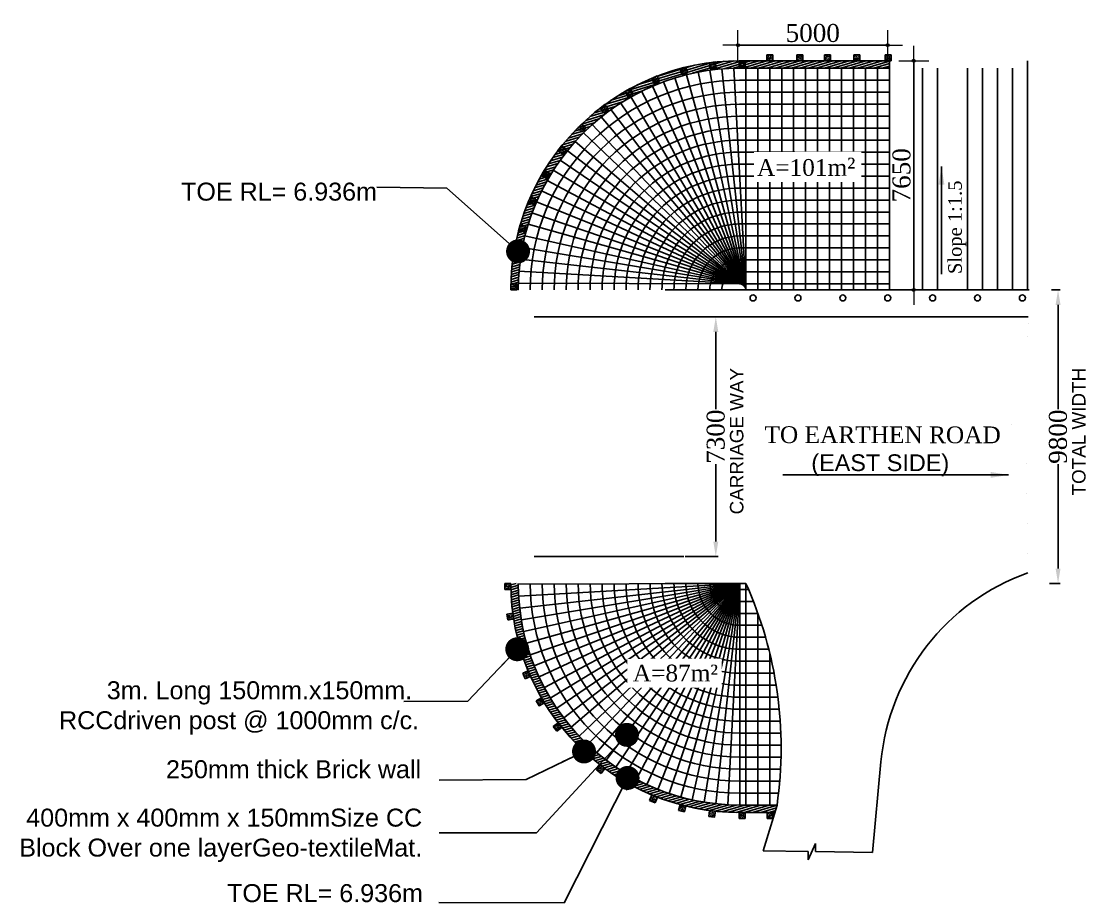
# Model space of a CAD drawing. Header units: millimetres. Extents: x -116975602006 to 5543032, y -156721783972 to 203313.
# Drawn here: x -330311 to -294752, y -69631 to -40209 of the extents above; entities that cross this region are included whole.
import ezdxf

# ---------------------------------------------------------------- set-up
doc = ezdxf.new("R2010")
doc.units = ezdxf.units.MM
doc.header["$LTSCALE"] = 250
doc.set_wipeout_variables(frame=1)
doc.header["$PDMODE"] = 3
doc.header["$PDSIZE"] = -50
for name, color, linetype in [('Abutment W Line', 11, 'Continuous'), ('Dimision', 4, 'Continuous'), ('draw1', 1, 'Continuous'), ('Text', 7, 'Continuous')]:
    doc.layers.add(name, color=color, linetype=linetype)
for name, color, linetype, lineweight in [('Dimension', 3, 'Continuous', 9), ('Dimention', 7, 'Continuous', 25), ('RL', 7, 'Continuous', 18)]:
    doc.layers.add(name, color=color, linetype=linetype, lineweight=lineweight)
doc.styles.add('CH_TEXT', font='arial.ttf')
doc.styles.add('ROMANS', font='arial.ttf', dxfattribs={"height": 200})
doc.styles.get("Standard").update_dxf_attribs({"font": 'times.ttf'})
doc.dimstyles.new('Dimension-1', dxfattribs={"dimtxt": 350, "dimasz": 2, "dimexe": 2, "dimexo": 0.63, "dimgap": 100, "dimtad": 1, "dimdec": 0, "dimzin": 9, "dimdsep": 46, "dimtxsty": 'Standard', "dimblk": 'Dimension-1', "dimcen": 2.5, "dimse1": 1, "dimse2": 1, "dimclrd": 7, "dimclre": 256, "dimclrt": 7, "dimadec": 0, "dimazin": 1, "dimtfac": 1, "dimtdec": 0, "dimtmove": 0, "dimatfit": 3, "dimldrblk": 'Dimension-1', "dimfxl": 0.5, "dimlwd": -1, "dimarcsym": 0})
doc.dimstyles.new('ISO-25', dxfattribs={"dimtxt": 75, "dimasz": 35, "dimexe": 75, "dimexo": 45.625, "dimgap": 20, "dimtad": 1, "dimtoh": 1, "dimdec": 0, "dimtxsty": 'Standard', "dimblk": 'DOT', "dimcen": 300, "dimclrd": 256, "dimclre": 256, "dimclrt": 256, "dimadec": 0, "dimazin": 0, "dimtfac": 1, "dimtdec": 0, "dimtix": 1, "dimtmove": 0, "dimatfit": 3, "dimldrblk": 'DOT', "dimfxl": 1, "dimlwd": -1, "dimarcsym": 0})
doc.dimstyles.get("Standard").update_dxf_attribs({"dimtxt": 500, "dimasz": 700, "dimexe": 80, "dimexo": 70, "dimgap": 30, "dimtad": 1, "dimdec": 0, "dimlfac": -1, "dimzin": 0, "dimdsep": 46, "dimtxsty": 'Standard', "dimcen": 400, "dimadec": 0, "dimazin": 0, "dimtfac": 1, "dimtdec": 0, "dimtix": 1, "dimtofl": 0, "dimtmove": 0, "dimatfit": 3, "dimfxl": 1, "dimtolj": 1, "dimtzin": 0, "dimarcsym": 0})

# ---------------------------------------------------------------- blocks, each defined once
blk = doc.blocks.new('*D467')
at = {"layer": 'Defpoints', "color": 0, "ltscale": 10, "transparency": 16777216}
for p in [(-307244.8529331507, -50075.27788979307), (-307109.3776018596, -50075.27788979307), (-308174.7479175527, -58075.22213668612)]:
    blk.add_point(p, dxfattribs=at)
at = {"layer": 'Text', "lineweight": -2, "ltscale": 10, "transparency": 16777216}
for p, q in [((-307199.2279331507, -50075.27788979307), (-307034.3776018596, -50075.27788979307)), ((-308129.1229175527, -58075.22213668612), (-307034.3776018596, -58075.22213668612))]:
    blk.add_line(p, q, dxfattribs=at)
at = {"layer": 'Text', "ltscale": 10, "transparency": 16777216}
for p, q in [((-307109.3776018596, -50575.27788979307), (-307109.3776018596, -53156.53696349194)), ((-307109.3776018596, -57575.22213668612), (-307109.3776018596, -54993.96306298725))]:
    blk.add_line(p, q, dxfattribs=at)
for points in [[(-307192.7109351929, -50575.27788979307), (-307026.0442685263, -50575.27788979307), (-307109.3776018596, -50075.27788979307)], [(-307192.7109351929, -57575.22213668612), (-307026.0442685263, -57575.22213668612), (-307109.3776018596, -58075.22213668612)]]:
    blk.add_solid(points, dxfattribs=at)
at = {"layer": 'Text', "ltscale": 10, "transparency": 16777216, "insert": (-307109.3776018595, -54075.25001323949), "char_height": 600, "attachment_point": 5, "rotation": 90}
blk.add_mtext('7300', dxfattribs=at)
blk = doc.blocks.new('_DotSmall')
at = {"color": 0, "linetype": 'ByBlock', "const_width": 0.5}
blk.add_lwpolyline([(-0.0625, 0, 1), (0.0625, 0, 1)], format="xyb", close=True, dxfattribs=at)
blk = doc.blocks.new('_Dot')
at = {"color": 0, "linetype": 'ByBlock', "lineweight": -2}
blk.add_line((-0.5, 0), (-1, 0), dxfattribs=at)
at = {"color": 0, "linetype": 'ByBlock', "const_width": 0.5}
blk.add_lwpolyline([(-0.25, 0, 1), (0.25, 0, 1)], format="xyb", close=True, dxfattribs=at)
blk = doc.blocks.new('gggjh')
at = {"layer": 'draw1'}
h = blk.add_hatch(dxfattribs=at)
h.set_pattern_fill('AR-CONC', color=256, scale=0.25)
h.set_pattern_definition([(49.99999999999999, (0, 0), (45.546167249001, -3.984771384725772), [4.7625, -52.3875]), (355, (0, 0), (-8.810855356242335, 47.76421130975879), [3.81, -41.9101460425]), (100.4514447, (3.79550175, -0.332063375), (36.73531177258832, 43.77943797804878), [4.047502199999999, -44.52256114999999]), (46.18420000000001, (0, 12.7), (67.76976022303248, -10.51058198318179), [7.14375, -78.58125]), (96.63555760999996, (5.647475, 11.824125), (59.35103351287575, 61.85653114943038), [6.071255785, -66.78390204]), (351.1841511700001, (0, 12.7), (59.35103351624426, 61.85653114638316), [5.7149917675, -62.86493298]), (21, (6.35, 9.525), (37.90359781728312, -25.5662995467719), [4.7625, -52.3875]), (326.0000000000001, (6.35, 9.525), (15.45050708691177, 46.04699153057982), [3.81, -41.91]), (71.45144499999999, (9.50863315, 7.394475024999999), (53.35410481967904, 20.48069222147631), [4.0475022, -44.5224844]), (37.50000000000001, (0, 0), (0.7721508126479542, 21.13875971828828), [0, -41.402, 0, -42.545, 0, -42.06875]), (7.499999999999999, (0, 0), (16.70491562757644, 25.04514370452988), [0, -24.257, 0, -40.4495, 0, -16.03375]), (327.5, (-14.1605, 0), (33.89764879171785, -1.432185998168361), [0, -15.875, 0, -49.53, 0, -65.7225]), (317.5, (-20.5105, 0), (37.03229534650451, 6.356622758333257), [0, -20.6375, 0, -32.893, 0, -46.6725])])
h.paths.add_polyline_path([(142413.1072026428, 210512.8245718635), (142213.1072026428, 210512.8245718635), (142213.1072026428, 210312.8245718635), (142413.1072026428, 210312.8245718635)])
for p, q in [((142413.1072026428, 210512.8245718635), (142213.1072026428, 210512.8245718635)), ((142213.1072026428, 210512.8245718635), (142213.1072026428, 210312.8245718635)), ((142413.1072026428, 210312.8245718635), (142413.1072026428, 210512.8245718635)), ((142213.1072026428, 210312.8245718635), (142413.1072026428, 210312.8245718635))]:
    blk.add_line(p, q, dxfattribs=at)
blk = doc.blocks.new('*U463')
at = {"xscale": -1, "rotation": 359.5036942329832}
blk.add_blockref('gggjh', (140584.8574750552, -211538.5153947293), dxfattribs=at)
blk = doc.blocks.new('*U464')
at = {"color": 0, "linetype": 'ByBlock', "lineweight": -2, "transparency": 16777216}
for p, rotation in [((-957311.3018761467, 95019.09647781028, 81.44178882754443), 179.8757325695414), ((-956314.2912515192, 94951.66746743556, 81.44178882754443), 172.3860881887446), ((-955334.5758553994, 94754.85639135986, 81.44178882754443), 164.8964438079497), ((-954388.8726961357, 94432.0214619935, 81.44178882754443), 157.4067994271547), ((-953493.3184269554, 93988.67125277604, 81.44178882754443), 149.9171550463598), ((-952663.194004199, 93432.37070468739, 81.44178882754443), 142.4275106655649), ((-951912.6639464201, 92772.61204469822, 81.44178882754443), 134.9378662847699), ((-951254.5346434042, 92020.65281869449, 81.44178882754443), 127.4482219039748), ((-950700.0358391121, 91189.32380254086, 81.44178882754443), 119.9585775231799), ((-950258.629017131, 90292.81006892107, 81.44178882754443), 112.468933142385), ((-949937.8459581776, 89346.40894563946, 81.44178882754443), 104.9792887615899), ((-949743.1602243653, 88366.268995372, 81.44178882754443), 97.48964438079501), ((-949677.8937631196, 87369.11447068851, 81.44178882754443), 90)]:
    blk.add_blockref('*U463', p, dxfattribs=dict(at, rotation=rotation))
blk = doc.blocks.new('*U465')
at = {"ltscale": 10}
blk.add_line((-199.9999999999776, 7399.999904493829), (-199.9964662361662, -9.550532612553923e-05), dxfattribs=at)
blk = doc.blocks.new('*U466')
at = {"color": 0, "linetype": 'ByBlock', "lineweight": -2, "transparency": 16777216}
for p, rotation in [((-307895.7601358214, -41947.57728789095, -1.499730401919758e-06), 192.3882492906993), ((-307502.9451101406, -41872.36158795604, -1.499730401919758e-06), 189.29118012783), ((-307106.6400823153, -41818.4786515326, -1.499730401919758e-06), 186.1941109649609), ((-306708.0027106132, -41786.08587765034, -1.499730401919758e-06), 183.0970418020917), ((-306308.1974663807, -41775.2778897934, -1.499730401919758e-06), 179.9999726525759), ((-309041.8616102997, -42298.71627307696, -1.499730401919758e-06), 201.679456779307), ((-308666.3438733061, -42161.06644517833, -1.499730401919758e-06), 198.5823876164378), ((-308283.9376958375, -42043.90603654495, -1.499730401919758e-06), 195.4853184535685), ((-309767.8673455731, -42633.81713715414, -1.499730401919758e-06), 207.8735951050451), ((-309409.3939709166, -42456.45342728175, -1.499730401919758e-06), 204.7765259421762), ((-310453.4780698724, -43045.29599624769, -1.499730401919758e-06), 214.0677334307838), ((-310116.2345871555, -42830.28930034681, -1.499730401919758e-06), 210.9706642679143), ((-310778.6126618719, -43278.20916247628, -1.499730401919758e-06), 217.1648025936531), ((-311388.7942788656, -43794.98310825739, -1.499730401919758e-06), 223.3589409193916), ((-311090.6886029384, -43528.34842953517, -1.499730401919758e-06), 220.2618717565224), ((-311672.0588843993, -44077.33432424401, -1.499730401919758e-06), 226.4560100822608), ((-311939.6549669725, -44374.57729305699, -1.499730401919758e-06), 229.55307924513), ((-312190.8008438012, -44685.84372952137, -1.499730401919758e-06), 232.6501484079989), ((-312424.7628852811, -45010.22438409848, -1.499730401919758e-06), 235.7472175708681), ((-312640.8576580143, -45346.77169892162, -1.499730401919758e-06), 238.8442867337375), ((-313016.9744706062, -46052.40124765163, -1.499730401919758e-06), 245.0384250594758), ((-312838.4539212073, -45694.50257573512, -1.499730401919758e-06), 241.9413558966067), ((-313175.897824586, -46419.42224633853, -1.499730401919758e-06), 248.1354942223449), ((-313314.7597474649, -46794.49345596635, -1.499730401919758e-06), 251.2325633852143), ((-313433.1546055975, -47176.5192449977, -1.499730401919758e-06), 254.3296325480837), ((-313530.7365522832, -47564.38366666891, -1.499730401919758e-06), 257.4267017109529), ((-313607.2205380285, -47956.95371881478, -1.499730401919758e-06), 260.5237708738221), ((-313662.383143214, -48353.08265351463, -1.499730401919758e-06), 263.6208400366914), ((-313696.063230732, -48751.61332689132, -1.499730401919758e-06), 266.7179091995608), ((-313708.1624166888, -49151.38157927823, -1.499730401919758e-06), 269.8149783624301)]:
    blk.add_blockref('*U465', p, dxfattribs=dict(at, rotation=rotation))
blk = doc.blocks.new('Dimension-1')
at = {"layer": 'Dimension', "linetype": 'Continuous', "ltscale": 0.1}
for p, q in [((0, 250), (0, -250)), ((-250, 0), (250, 0))]:
    blk.add_line(p, q, dxfattribs=at)
blk.add_circle((0, 0), 25, dxfattribs=at)
blk = doc.blocks.new('*D482')
at = {"color": 7, "ltscale": 10, "transparency": 16777216}
blk.add_line((-300497.8398505933, -41527.27788979538), (-300497.8398505933, -49173.27788979353), dxfattribs=at)
at = {"layer": 'Defpoints', "color": 0, "ltscale": 10, "transparency": 16777216}
for p in [(-301308.2010001446, -41525.27788979538, -1.499730401919758e-06), (-301308.2010001446, -49175.27788979353, -1.499730401919758e-06), (-300497.8398505933, -49175.27788979353)]:
    blk.add_point(p, dxfattribs=at)
at = {"color": 7, "ltscale": 10, "transparency": 16777216, "xscale": 2, "yscale": 2, "zscale": 2}
for p, rotation in [((-300497.8398505933, -41525.27788979538), 90), ((-300497.8398505933, -49175.27788979353), 270)]:
    blk.add_blockref('Dimension-1', p, dxfattribs=dict(at, rotation=rotation))
at = {"color": 7, "ltscale": 10, "transparency": 16777216, "insert": (-300903.8960870749, -45350.27788979436), "char_height": 600, "attachment_point": 5, "rotation": 90}
blk.add_mtext('7650', dxfattribs=at)
blk = doc.blocks.new('*D474')
at = {"color": 7, "ltscale": 10, "transparency": 16777216}
blk.add_line((-301372.0394388082, -41007.92700593593), (-306368.0394388082, -41007.92700593593), dxfattribs=at)
at = {"layer": 'Defpoints', "color": 0, "ltscale": 10, "transparency": 16777216}
for p in [(-306370.0394388082, -41007.92700593593), (-306370.0394388082, -41525.27815040317, -1.499470840826689e-06), (-301370.0394388082, -41525.27815040597, -1.499470840826689e-06)]:
    blk.add_point(p, dxfattribs=at)
at = {"color": 7, "ltscale": 10, "transparency": 16777216, "xscale": 2, "yscale": 2, "zscale": 2, "rotation": 180}
blk.add_blockref('Dimension-1', (-306370.0394388082, -41007.92700593593), dxfattribs=at)
at = {"color": 7, "ltscale": 10, "transparency": 16777216, "xscale": 2, "yscale": 2, "zscale": 2}
blk.add_blockref('Dimension-1', (-301370.0394388082, -41007.92700593593), dxfattribs=at)
at = {"color": 7, "ltscale": 10, "transparency": 16777216, "insert": (-303870.0394388082, -40602.73594609454), "char_height": 600, "attachment_point": 5}
blk.add_mtext('5000', dxfattribs=at)
blk = doc.blocks.new('*U452')
at = {"xscale": -1, "rotation": 359.5036942329832}
blk.add_blockref('gggjh', (140584.8574750552, -211538.5153947293), dxfattribs=at)
blk = doc.blocks.new('*U453')
at = {"color": 0, "linetype": 'ByBlock', "lineweight": -2, "transparency": 16777216}
for p, rotation in [((-875581.2116708364, 94754.85639135973, 81.44178882754443), 15.10355619205014), ((-874601.4962747166, 94951.66746743544, 81.44178882754443), 7.613911811255158), ((-873604.4856500891, 95019.09647781016, 81.44178882754443), 0.124267430455621), ((-876526.9148301001, 94432.02146199338, 81.44178882754443), 22.59320057284506), ((-877422.4690992804, 93988.67125277592, 81.44178882754443), 30.08284495364006), ((-878252.5935220368, 93432.37070468727, 81.44178882754443), 37.57248933443501), ((-879003.1235798157, 92772.61204469811, 81.44178882754443), 45.06213371522999), ((-879661.2528828316, 92020.65281869438, 81.44178882754443), 52.55177809602503), ((-880215.7516871237, 91189.32380254075, 81.44178882754443), 60.04142247682006), ((-880657.1585091047, 90292.81006892095, 81.44178882754443), 67.53106685761502), ((-880977.9415680582, 89346.40894563934, 81.44178882754443), 75.02071123841), ((-881172.6273018705, 88366.26899537188, 81.44178882754443), 82.51035561920497), ((-881237.8937631162, 87369.1144706884, 81.44178882754443), 90.00000000000001)]:
    blk.add_blockref('*U452', p, dxfattribs=dict(at, rotation=rotation))
blk = doc.blocks.new('*U454')
at = {"ltscale": 10}
blk.add_line((0.00353375996928662, 8.434834530822881e-10, -349.0000000000002), (-4.793268152183949e-10, 7399.999999999998), dxfattribs=at)
blk = doc.blocks.new('*U451')
at = {"color": 0, "linetype": 'ByBlock', "lineweight": -2, "transparency": 16777216}
for p, rotation in [((-875175.452898793, 94596.81507259002, 81.44178882754443), 192.3882492906989), ((-874782.6378731123, 94672.03077252493, 81.44178882754443), 189.2911801278298), ((-874386.3328452869, 94725.91370894837, 81.44178882754443), 186.1941109649607), ((-873987.6954735848, 94758.30648283062, 81.44178882754443), 183.0970418020917), ((-873587.8902293524, 94769.11447068756, 81.44178882754443), 179.9999726525759), ((-876321.5543732714, 94245.676087404, 81.44178882754443), 201.6794567793065), ((-875946.0366362778, 94383.32591530264, 81.44178882754443), 198.5823876164374), ((-875563.6304588092, 94500.48632393601, 81.44178882754443), 195.4853184535681), ((-877047.5601085448, 93910.57522332683, 81.44178882754443), 207.8735951050449), ((-876689.0867338884, 94087.93893319921, 81.44178882754443), 204.7765259421756), ((-877395.9273501271, 93714.10306013416, 81.44178882754443), 210.9706642679141), ((-878058.3054248436, 93266.1831980047, 81.44178882754443), 217.1648025936523), ((-877733.1708328441, 93499.09636423328, 81.44178882754443), 214.0677334307831), ((-878370.38136591, 93016.0439309458, 81.44178882754443), 220.2618717565215), ((-878951.751647371, 92467.05803623697, 81.44178882754443), 226.45601008226), ((-878668.4870418373, 92749.40925222357, 81.44178882754443), 223.3589409193907), ((-879219.3477299443, 92169.81506742397, 81.44178882754443), 229.5530792451293), ((-879470.493606773, 91858.5486309596, 81.44178882754443), 232.6501484079985), ((-879704.4556482527, 91534.16797638248, 81.44178882754443), 235.7472175708676), ((-879920.550420986, 91197.62066155935, 81.44178882754443), 238.8442867337368), ((-880118.146684179, 90849.88978474584, 81.44178882754443), 241.9413558966061), ((-880296.6672335779, 90491.99111282935, 81.44178882754443), 245.0384250594756), ((-880455.5905875576, 90124.97011414243, 81.44178882754443), 248.135494222345), ((-880594.4525104365, 89749.89890451463, 81.44178882754443), 251.2325633852143), ((-880712.8473685692, 89367.87311548326, 81.44178882754443), 254.3296325480837), ((-880810.4293152549, 88980.00869381205, 81.44178882754443), 257.4267017109529), ((-880886.9133010001, 88587.43864166619, 81.44178882754443), 260.5237708738221), ((-880942.0759061857, 88191.30970696633, 81.44178882754443), 263.6208400366914), ((-880975.7559937037, 87792.77903358964, 81.44178882754443), 266.7179091995608), ((-880987.8551796605, 87393.01078120274, 81.44178882754443), 269.8149783624301)]:
    blk.add_blockref('*U454', p, dxfattribs=dict(at, rotation=rotation))
blk = doc.blocks.new('*D479')
at = {"layer": 'Defpoints', "color": 0, "ltscale": 10, "transparency": 16777216}
for p in [(-295945.2398924881, -49175.27815040413), (-295675.5429421805, -49175.27815040413), (-296009.6620313678, -58975.27818220647)]:
    blk.add_point(p, dxfattribs=at)
at = {"layer": 'Text', "lineweight": -2, "ltscale": 10, "transparency": 16777216}
for p, q in [((-295899.6148924881, -49175.27815040413), (-295600.5429421805, -49175.27815040413)), ((-295964.0370313678, -58975.27818220647), (-295600.5429421805, -58975.27818220647))]:
    blk.add_line(p, q, dxfattribs=at)
at = {"layer": 'Text', "ltscale": 10, "transparency": 16777216}
for p, q in [((-295675.5429421805, -49675.27815040413), (-295675.5429421805, -53157.64658735794)), ((-295675.5429421805, -58475.27818220647), (-295675.5429421805, -54992.90974525267))]:
    blk.add_line(p, q, dxfattribs=at)
for points in [[(-295758.8762755138, -49675.27815040413), (-295592.2096088472, -49675.27815040413), (-295675.5429421805, -49175.27815040413)], [(-295758.8762755138, -58475.27818220647), (-295592.2096088472, -58475.27818220647), (-295675.5429421805, -58975.27818220647)]]:
    blk.add_solid(points, dxfattribs=at)
at = {"layer": 'Text', "ltscale": 10, "transparency": 16777216, "insert": (-295675.5429421804, -54075.27816630521), "char_height": 600, "attachment_point": 5, "rotation": 90}
blk.add_mtext('9800', dxfattribs=at)

msp = doc.modelspace()

# ---------------------------------------------------------------- hatches: boundary and pattern name
at = {"layer": 'Abutment W Line', "ltscale": 10}
h = msp.add_hatch(dxfattribs=at)
h.set_pattern_fill('ANSI31', color=3, scale=25, angle=151.7745461933464)
h.set_pattern_definition([(196.7745461933464, (-538552.3387865478, -256221.7210046463), (22.90813908277137, -75.99741961911867), [])])
edge = h.paths.add_edge_path()
edge.add_line((-306308.2010001427, -41525.27788979374), (-301308.2010001427, -41525.27788979374))
edge.add_line((-301308.2010001427, -41525.27788979374), (-301308.2010001427, -41775.27788979374))
edge.add_line((-301308.2010001427, -41775.27788979374), (-306308.2010001429, -41775.27788979304))
edge.add_arc((-306315.7176398414, -49155.92734841863), 7380.653286192433, 449.9416485521546, 535.098311091932)
edge.add_line((-313669.3782378918, -48525.27788979281), (-313930.4684722392, -48524.47946950537))
edge.add_arc((-306308.1997452621, -49175.27925638505), 7650.001366591609, 450.00000939860666, 535.119843327042, ccw=False)
edge = h.paths.add_edge_path()
edge.add_line((-313930.4684722394, -48524.47946950467), (-313669.3782378928, -48525.27788979327))
edge.add_arc((-308338.6549457876, -49169.8261133316), 5369.548698862979, 533.1057222046503, 537.4273556640308)
edge.add_arc((-313971.2207026878, -49225.06086228858), 399.7744643839259, 407.820850140491, 446.9882036221075)
edge.add_arc((-306308.2009993266, -49175.27788983565), 7650.000000818941, 535.1198527258654, 537.3819129363142, ccw=False)
edge = h.paths.add_edge_path()
edge.add_arc((-313971.2207026873, -49225.06086228904), 399.7744643850837, 407.8208501404593, 446.98820362221664, ccw=False)
edge.add_arc((-308338.6549457592, -49169.82611335954), 5369.548698891223, 537.4273556637437, 540.0581732007012)
edge.add_line((-313708.2008770181, -49175.27788979281), (-313958.2010001441, -49175.27788979281))
edge.add_arc((-303387.5372906051, -49242.01825611503), 10570.87439792288, 537.743658481487, 539.6382544551466, ccw=False)
h = msp.add_hatch(dxfattribs=at)
h.set_pattern_fill('ANSI31', color=3, scale=25, angle=151.7745461933464)
h.set_pattern_definition([(196.7745461933464, (-538550.690997402, -256218.2997666609), (22.90813908277137, -75.99741961911867), [])])
edge = h.paths.add_edge_path()
edge.add_line((-306306.5532109967, -66621.85668360954), (-305122.2927593495, -66621.85668360977))
edge.add_line((-305122.2927593495, -66621.85668360977), (-305062.9548656127, -66371.8566836107))
edge.add_line((-305062.9548656127, -66371.8566836107), (-306306.5532109967, -66371.85668361024))
edge.add_arc((-306314.0698506955, -58991.20722498465), 7380.65328619239, 184.9016889080679, 270.05835144784544, ccw=False)
edge.add_line((-313667.7304487458, -59621.85668361047), (-313928.8206830932, -59622.65510389814))
edge.add_arc((-306306.5519561164, -58971.85531701823), 7650.00136659144, 184.8801566729588, 269.9999906013947)
edge = h.paths.add_edge_path()
edge.add_line((-313928.8206830935, -59622.65510389861), (-313667.7304487468, -59621.85668361001))
edge.add_arc((-308337.0071566435, -58977.30846007192), 5369.548698860983, 182.572644335969, 186.8942777953494, ccw=False)
edge.add_arc((-313969.5729135416, -58922.0737111147), 399.7744643839663, 273.0117963778754, 312.17914985948124, ccw=False)
edge.add_arc((-306306.5532101846, -58971.8566835674), 7650.000000814941, 182.6180870636891, 184.8801472741379)
edge = h.paths.add_edge_path()
edge.add_arc((-313969.5729135419, -58922.07371111424), 399.7744643853583, 273.0117963778565, 312.1791498596033)
edge.add_arc((-308337.0071566121, -58977.30846004351), 5369.548698892277, 179.9418267993, 182.5726443362574, ccw=False)
edge.add_line((-313706.5530878722, -58971.85668361047), (-313956.5532109981, -58971.85668361047))
edge.add_arc((-303385.8895014503, -58905.11631728848), 10570.87439793167, 180.3617455448514, 182.2563415185109)

# ---------------------------------------------------------------- linework, layer by layer
at = {"ltscale": 10}
for p, q in [((-306308.1973470008, -41525.27788979351, -1.499730401919758e-06), (-301308.2010001443, -41525.27788979351, -1.499730401919758e-06)), ((-306308.1973470008, -41525.27788979351, -1.499730401919758e-06), (-302191.7503034722, -41525.27788979327, -1.499730401919758e-06)), ((-301916.721825505, -41525.27788979351, -1.499730401919758e-06), (-301700.3014146039, -41525.27788979351, -1.499730401919758e-06)), ((-301308.2010001445, -41775.27788979351, -349.0000014997306), (-301308.2010001445, -41525.27788979351, -349.0000014997306)), ((-296700.3014146072, -49175.27788979351, -1.499730401919758e-06), (-296700.3014146034, -41525.27788979444, -1.499730401919758e-06)), ((-306321.4634182258, -41775.27788979257, -1.499730401919758e-06), (-301308.2010001445, -41775.27788979351, -1.499730401919758e-06)), ((-305708.2010001445, -49175.27788979351, -1.499730401919758e-06), (-305708.2010001445, -41775.27788979351, -1.499730401919758e-06)), ((-305308.2010001445, -49175.27788979351, -1.499730401919758e-06), (-305308.2010001445, -41775.27788979351, -1.499730401919758e-06)), ((-304908.2010001445, -49175.27788979351, -1.499730401919758e-06), (-304908.2010001445, -41775.27788979351, -1.499730401919758e-06)), ((-304508.2010001445, -49175.27788979351, -1.499730401919758e-06), (-304508.2010001445, -41775.27788979351, -1.499730401919758e-06)), ((-304108.2010001445, -49175.27788979351, -1.499730401919758e-06), (-304108.2010001445, -41775.27788979351, -1.499730401919758e-06)), ((-303708.2010001445, -49175.27788979351, -1.499730401919758e-06), (-303708.2010001445, -41775.27788979351, -1.499730401919758e-06)), ((-303308.2010001445, -49175.27788979351, -1.499730401919758e-06), (-303308.2010001445, -41775.27788979351, -1.499730401919758e-06)), ((-302908.2010001445, -49175.27788979351, -1.499730401919758e-06), (-302908.2010001445, -41775.27788979351, -1.499730401919758e-06)), ((-302508.2010001445, -49175.27788979351, -1.499730401919758e-06), (-302508.2010001445, -41775.27788979351, -1.499730401919758e-06)), ((-302108.2010001445, -49175.27788979351, -1.499730401919758e-06), (-302108.2010001445, -41775.27788979351, -1.499730401919758e-06)), ((-301708.2010001445, -49175.27788979351, -1.499730401919758e-06), (-301708.2010001445, -41775.27788979351, -1.499730401919758e-06)), ((-301308.2010001445, -49175.27788979351, -1.499730401919758e-06), (-301308.2010001445, -41775.27788979351, -1.499730401919758e-06)), ((-300200.3014146053, -49175.27788979444, -1.499730401919758e-06), (-300200.3014146053, -41775.27788979351, -1.499730401919758e-06)), ((-299700.3014146053, -49175.27788979351, -1.499730401919758e-06), (-299700.3014146053, -41775.27788979444, -1.499730401919758e-06)), ((-298700.3014146053, -49175.27788979257, -1.499730401919758e-06), (-298700.3014146053, -41775.27788979351, -1.499730401919758e-06)), ((-298200.3014146053, -49175.27788979444, -1.499730401919758e-06), (-298200.3014146053, -41775.27788979351, -1.499730401919758e-06)), ((-297700.3014146053, -49175.27788979351, -1.499730401919758e-06), (-297700.3014146053, -41775.27788979351, -1.499730401919758e-06)), ((-297200.3014146053, -49175.27788979351, -1.499730401919758e-06), (-297200.3014146053, -41775.27788979444, -1.499730401919758e-06)), ((-306321.4634182258, -42175.27788979257, -1.499730401919758e-06), (-301308.2010001448, -42175.27788979351, -1.499730401919758e-06)), ((-306321.463418226, -42575.27788979257, -1.499730401919758e-06), (-301308.2010001448, -42575.27788979351, -1.499730401919758e-06)), ((-306321.463418226, -42975.27788979257, -1.499730401919758e-06), (-301308.2010001448, -42975.27788979351, -1.499730401919758e-06)), ((-306321.463418226, -43375.27788979257, -1.499730401919758e-06), (-301308.2010001449, -43375.27788979351, -1.499730401919758e-06)), ((-306321.4634182262, -43775.27788979257, -1.499730401919758e-06), (-301308.201000145, -43775.27788979351, -1.499730401919758e-06)), ((-306321.4634182263, -44175.27788979257, -1.499730401919758e-06), (-301308.201000145, -44175.27788979351, -1.499730401919758e-06)), ((-306321.4634182263, -44575.27788979257, -1.499730401919758e-06), (-301308.2010001451, -44575.27788979351, -1.499730401919758e-06)), ((-306321.4634182263, -44975.27788979257, -1.499730401919758e-06), (-301308.2010001452, -44975.27788979351, -1.499730401919758e-06)), ((-306321.4634182265, -45375.27788979257, -1.499730401919758e-06), (-301308.2010001452, -45375.27788979351, -1.499730401919758e-06)), ((-306321.4634182265, -45775.27788979257, -1.499730401919758e-06), (-301308.2010001453, -45775.27788979351, -1.499730401919758e-06)), ((-306321.4634182265, -46175.27788979257, -1.499730401919758e-06), (-301308.2010001455, -46175.27788979351, -1.499730401919758e-06)), ((-306321.4634182266, -46575.27788979257, -1.499730401919758e-06), (-301308.2010001455, -46575.27788979351, -1.499730401919758e-06)), ((-306321.4634182267, -46975.27788979257, -1.499730401919758e-06), (-301308.2010001456, -46975.27788979351, -1.499730401919758e-06)), ((-306321.4634182267, -47375.27788979257, -1.499730401919758e-06), (-301308.2010001457, -47375.27788979351, -1.499730401919758e-06)), ((-306321.4634182269, -47775.27788979257, -1.499730401919758e-06), (-301308.2010001457, -47775.27788979351, -1.499730401919758e-06)), ((-306321.463418227, -48175.27788979257, -1.499730401919758e-06), (-301308.2010001458, -48175.27788979351, -1.499730401919758e-06)), ((-306321.463418227, -48575.27788979257, -1.499730401919758e-06), (-301308.2010001459, -48575.27788979351, -1.499730401919758e-06)), ((-306321.4634182271, -48975.27788979257, -1.499730401919758e-06), (-301308.2010001459, -48975.27788979351, -1.499730401919758e-06)), ((-308800.3014146053, -49175.27788979304), (-296643.9858464189, -49175.27788979304)), ((-313178.2010001494, -50075.27788979304), (-296668.7584134529, -50075.27788979304)), ((-313176.5532110035, -58071.85668360954, -1.504809046035825e-06), (-308174.7479175525, -58075.22213668609)), ((-308798.6536254594, -58971.85668361001, -1.504794893392935e-06), (-306106.5532109986, -58971.85668360977, -1.504784338330678e-06)), ((-306106.5532109986, -58971.85668361001, -1.504784338330678e-06), (-306106.5532109986, -66371.85668361, -1.504809103848604e-06)), ((-306319.815629081, -59171.85668361094, -1.504785843818383e-06), (-306042.6680178206, -59171.85668361094, -1.504784757190902e-06)), ((-306319.815629081, -59571.85668361094, -1.504787182495028e-06), (-305871.0944123242, -59571.85668361094, -1.504785423169724e-06)), ((-306319.815629081, -59971.85668361094, -1.504788521171672e-06), (-305715.7753552701, -59971.85668361094, -1.504786152878624e-06)), ((-305706.5532109986, -59996.96378068766, -1.504786200746581e-06), (-305706.5532109986, -66371.85668361, -1.504807535547184e-06)), ((-306319.815629081, -60371.85668361094, -1.504789859848317e-06), (-305576.0682093468, -60371.85668361071, -1.504786943797981e-06)), ((-306319.8156290808, -60771.85668361094, -1.504791198524961e-06), (-305451.4235977432, -60771.85668361094, -1.504787793773822e-06)), ((-306319.8156290808, -61171.85668361094, -1.504792537201606e-06), (-305341.3729538666, -61171.85668361071, -1.504788700969014e-06)), ((-305306.5532109986, -61310.52683466533, -1.504789028535615e-06), (-305306.5532109986, -66371.85668361, -1.504805967245764e-06)), ((-306319.8156290806, -61571.85668361094, -1.504793875878251e-06), (-305245.5186148655, -61571.85668361071, -1.504789663824419e-06)), ((-306319.8156290806, -61971.85668361094, -1.504795214554895e-06), (-305163.5259190446, -61971.85668361071, -1.50479068102791e-06)), ((-306319.8156290806, -62371.85668361094, -1.50479655323154e-06), (-305095.1169084829, -62371.85668361094, -1.504791751489684e-06)), ((-306319.8156290806, -62771.85668361094, -1.504797891908185e-06), (-305040.0653405212, -62771.85668361071, -1.504792874322698e-06)), ((-306319.8156290803, -63171.85668361094, -1.504799230584829e-06), (-304998.1927874013, -63171.85668361117, -1.504794048827381e-06)), ((-306319.8156290803, -63571.85668361094, -1.504800569261474e-06), (-304969.3656604604, -63571.85668361071, -1.504795274479965e-06)), ((-306319.8156290801, -63971.85668361094, -1.504801907938119e-06), (-304953.4930395355, -63971.85668361047, -1.504796550923975e-06)), ((-306319.8156290801, -64371.85668361094, -1.504803246614763e-06), (-304923.0141531934, -64371.85668361071, -1.504797770100418e-06)), ((-306319.8156290801, -64771.85668361094, -1.504804585291408e-06), (-304926.2321011612, -64771.85668361094, -1.504799121393844e-06)), ((-301592.8865290736, -64929.40582217579, -4.875786000304093e-09), (-301873.444176415, -67950.54783901875, 1.06169984261203e-06)), ((-306319.8156290801, -65171.85668361094, -1.504805923968053e-06), (-304941.7727507259, -65171.85668361094, -1.504800521001545e-06)), ((-306319.8156290801, -65571.85668361094, -1.504807262644697e-06), (-304969.6804621822, -65571.85668361047, -1.504801969097449e-06)), ((-306319.8156290799, -65971.85668361094, -1.504808601321342e-06), (-305010.0354337706, -65971.8566836107, -1.504803465995991e-06)), ((-306319.8156290796, -66371.85668361094, -1.504809939997986e-06), (-305053.9024443097, -66371.8566836107, -1.504804976664373e-06)), ((-306306.5495578546, -66621.85668361, -1.504810724657893e-06), (-305122.2927593495, -66621.85668360977, -1.504806081478847e-06)), ((-306306.5495578546, -66621.85668361, -1.504810724657893e-06), (-305122.2927593495, -66621.85668361, -1.504806081478847e-06)), ((-305525.6238274773, -67900.23697220208, -1.504804976664373e-06), (-304019.6433661252, -67920.98271574662, -4.465037754428116e-07)), ((-304023.4578703731, -68197.88620945672, -4.465037754428116e-07), (-303773.2964811805, -67655.82447341504)), ((-303773.2964811805, -67655.82447341504), (-303773.2964811805, -67925.84719825722)), ((-304019.6433661252, -67920.98271574662, -4.465037754428116e-07), (-304023.4578703731, -68197.88620945672, -4.465037754428116e-07)), ((-303773.2964811804, -67924.3762852049, -2.733878480155397e-07), (-301873.4441764149, -67950.54783901875, 1.06169984261203e-06))]:
    msp.add_line(p, q, dxfattribs=at)
at = {"ltscale": 10, "elevation": -4.875786000304093e-09}
for points in [[(-296689.1727204762, -58621.28203028417, 0.291480919950764), (-301592.8865290736, -64929.40582217579)], [(-306106.5532109986, -58971.85668360977, -0.142167049188637), (-305062.9548656127, -66371.8566836107)]]:
    msp.add_lwpolyline(points, format="xyb", dxfattribs=at)
at = {"ltscale": 10, "elevation": -1.504804976664373e-06}
msp.add_lwpolyline([(-305053.9024443097, -66371.8566836107), (-305525.6238274774, -67900.23697220208)], dxfattribs=at)
at = {"ltscale": 10}
for centre, radius, start, end in [((-306308.2010001445, -49175.27788979257, -1.499730401919758e-06), 7650.000000000015, 89.99997263922268, 180), ((-306308.2010001445, -49175.27788979257, -1.499730401919758e-06), 7400.000000000015, 89.99997263922268, 180), ((-306308.2010001445, -49175.27788979257, -1.499730401919758e-06), 7000.000000000015, 89.99997263922268, 180), ((-306308.2010001445, -49175.27788979257, -1.499730401919758e-06), 6600.000000000015, 89.99997263922268, 180), ((-306308.2010001445, -49175.27788979257, -1.499730401919758e-06), 6200.000000000015, 89.99997263922268, 180), ((-306308.2010001445, -49175.27788979257, -1.499730401919758e-06), 5800.000000000015, 89.99997263922268, 180), ((-306308.2010001445, -49175.27788979257, -1.499730401919758e-06), 5400.000000000015, 89.99997263922268, 180), ((-306308.2010001445, -49175.27788979257, -1.499730401919758e-06), 5000.000000000015, 89.99997263922268, 180), ((-306308.2010001445, -49175.27788979257, -1.499730401919758e-06), 4600.000000000015, 89.99997263922268, 180), ((-306308.2010001445, -49175.27788979257, -1.499730401919758e-06), 4200.000000000015, 89.99997263922268, 180), ((-306308.2010001445, -49175.27788979257, -1.499730401919758e-06), 3800.000000000015, 89.99997263922268, 180), ((-306308.2010001445, -49175.27788979257, -1.499730401919758e-06), 3400.000000000015, 89.99997263922268, 180), ((-306308.2010001445, -49175.27788979257, -1.499730401919758e-06), 3000.000000000015, 89.99997263922268, 180), ((-306308.2010001445, -49175.27788979257, -1.499730401919758e-06), 2600.000000000015, 89.99997263922268, 180), ((-306308.2010001445, -49175.27788979257, -1.499730401919758e-06), 2200.000000000015, 89.99997263922268, 180), ((-306308.2010001445, -49175.27788979257, -1.499730401919758e-06), 1800.000000000015, 89.99997263922268, 180), ((-306308.2010001445, -49175.27788979257, -1.499730401919758e-06), 1400.000000000015, 89.99997263922268, 180), ((-306308.2010001445, -49175.27788979257, -1.499730401919758e-06), 1000.000000000015, 89.99997263922268, 180), ((-306308.2010001445, -49175.27788979257, -1.499730401919758e-06), 600.0000000000146, 89.99997263922268, 180), ((-306306.5532109986, -58971.85668361094, -1.504785122481388e-06), 7650.000000000015, 180, 270.0000273607773), ((-306306.5532109986, -58971.85668361094, -1.504785122481388e-06), 7400.000000000015, 180, 270.0000273607773), ((-306306.5532109986, -58971.85668361094, -1.504785122481388e-06), 7000.000000000015, 180, 270.0000273607773), ((-306306.5532109986, -58971.85668361094, -1.504785122481388e-06), 6600.000000000015, 180, 270.0000273607773), ((-306306.5532109986, -58971.85668361094, -1.504785122481388e-06), 6200.000000000015, 180, 270.0000273607773), ((-306306.5532109986, -58971.85668361094, -1.504785122481388e-06), 5800.000000000015, 180, 270.0000273607773), ((-306306.5532109986, -58971.85668361094, -1.504785122481388e-06), 5400.000000000015, 180, 270.0000273607773), ((-306306.5532109986, -58971.85668361094, -1.504785122481388e-06), 5000.000000000015, 180, 270.0000273607773), ((-306306.5532109986, -58971.85668361094, -1.504785122481388e-06), 4600.000000000015, 180, 270.0000273607773), ((-306306.5532109986, -58971.85668361094, -1.504785122481388e-06), 4200.000000000015, 180, 270.0000273607773), ((-306306.5532109986, -58971.85668361094, -1.504785122481388e-06), 3800.000000000015, 180, 270.0000273607773), ((-306306.5532109986, -58971.85668361094, -1.504785122481388e-06), 3400.000000000015, 180, 270.0000273607773), ((-306306.5532109986, -58971.85668361094, -1.504785122481388e-06), 3000.000000000015, 180, 270.0000273607773), ((-306306.5532109986, -58971.85668361094, -1.504785122481388e-06), 2600.000000000015, 180, 270.0000273607773), ((-306306.5532109986, -58971.85668361094, -1.504785122481388e-06), 2200.000000000015, 180, 270.0000273607773), ((-306306.5532109986, -58971.85668361094, -1.504785122481388e-06), 1800.000000000015, 180, 270.0000273607773), ((-306306.5532109986, -58971.85668361094, -1.504785122481388e-06), 1400.000000000015, 180, 270.0000273607773), ((-306306.5532109986, -58971.85668361094, -1.504785122481388e-06), 1000.000000000015, 180, 270.0000273607773), ((-306306.5532109986, -58971.85668361094, -1.504785122481388e-06), 600.0000000000146, 180, 270.0000273607773)]:
    msp.add_arc(centre, radius, start, end, dxfattribs=at)
at = {"layer": 'draw1', "color": 0, "ltscale": 2}
for centre in [(-305865.861816315, -49444.43869879958), (-304365.861816315, -49444.43869880051), (-302865.861816315, -49444.43869880051), (-301365.861816315, -49444.43869880051), (-299865.8618163169, -49444.43869880051), (-298365.861816315, -49444.43869880051), (-296865.8618163169, -49444.43869880051)]:
    msp.add_circle(centre, 99.99999999999999, dxfattribs=at)
at = {"layer": 'RL', "ltscale": 0.5, "const_width": 0.1, "elevation": 1.988242366245623e-10}
for points in [[(-296643.9858464189, -49175.27788979304), (-296748.1016166865, -53113.29148029257)], [(-296058.202938984, -53489.78428538796), (-296748.1016166865, -53113.29148029257)], [(-296058.202938984, -53489.78428538796), (-297430.9793065498, -53535.66962628253)], [(-297430.9793065498, -53535.66962628253), (-296740.5836868967, -53968.70607160125)], [(-296740.5836868967, -53968.70607160125), (-296685.2610657192, -58975.27792159631)]]:
    msp.add_lwpolyline(points, dxfattribs=at)

# ---------------------------------------------------------------- block references
at = {"extrusion": (0, 0, -1), "zscale": -1}
msp.add_blockref('*U464', (1263636.094763264, -136544.392360481, 81.44179032727483), dxfattribs=at)
at = {"xscale": -1}
for p in [(-162987.1942119643, -251838.1024616587, -1.499730401919758e-06), (-161987.1942119643, -251838.1024616589, -1.499730401919758e-06), (-161067.6663726911, -251838.1024616589, -1.499730401919758e-06), (-160089.4804683298, -251838.1024616589, -1.499730401919758e-06), (-159042.8100195795, -251838.1024616589, -1.499730401919758e-06)]:
    msp.add_blockref('gggjh', p, dxfattribs=at)
msp.add_blockref('*U466', (0, 0))
at = {"xscale": -1, "rotation": 180}
for name in ['*U453', '*U451']:
    msp.add_blockref(name, (567281.3405521174, 28397.25778707769, -81.44179032861203), dxfattribs=at)
at = {"rotation": 180}
msp.add_blockref('gggjh', (-162985.5464228184, 143690.9678882551, -1.503544946160268e-06), dxfattribs=at)

# ---------------------------------------------------------------- texts
at = {"layer": 'Text', "ltscale": 0.5, "char_height": 600, "attachment_point": 9, "style": 'ROMANS'}
for insert in [(-318428.6246822933, -46202.82075754181, -8669.000000000511), (-316892.1524698235, -69620.22116477066, -17338.00000000122)]:
    msp.add_mtext_dynamic_manual_height_columns('TOE RL= 6.936m', width=7002.666351953422, gutter_width=625, heights=[0], dxfattribs=dict(at, insert=insert))
at = {"layer": 'Text', "ltscale": 10, "attachment_point": 7, "rotation": 90.00000000000003, "style": 'CH_TEXT'}
for s, width, gutter_width, insert, char_height in [('{\\fTimes New Roman|b0|i0|c0|p18; Slope 1:1.5}', 5975.050584150417, 630, (-298744.6823202556, -48816.51875263569), 453.6), ('CARRIAGE WAY', 6190.118655504193, 625, (-306180.7876656028, -56669.57672807365), 450), ('\\pi866.21928;TOTAL WIDTH', 5927.629547768272, 625, (-294751.5504254655, -56903.19273818471), 450)]:
    msp.add_mtext_dynamic_manual_height_columns(s, width=width, gutter_width=gutter_width, heights=[0], dxfattribs=dict(at, insert=insert, char_height=char_height))
at = {"layer": 'Text', "ltscale": 10, "insert": (-305889.0472223659, -53726.25801505963, -9.481837369046486e-09), "char_height": 560, "attachment_point": 1, "rotation": 359.94474751938515}
msp.add_mtext_dynamic_manual_height_columns('\\pi406.51445;TO EARTHEN ROAD \\P\\pi1970.70483;{\\fArial|b0|i0|c0|p34;(EAST SIDE) } ', width=8473.360551788399, gutter_width=625, heights=[0], dxfattribs=at)
at = {"layer": 'Text', "ltscale": 0.5, "char_height": 600, "attachment_point": 3, "style": 'ROMANS'}
for s, insert, width in [('3m. Long 150mm.x150mm.  RCCdriven post @ 1000mm c/c.', (-317021.1591195132, -62239.20182804437, -9937.127147525673), 12138.1250701147), ('250mm thick Brick wall', (-316953.2407436623, -64875.730675339, -9937.127147525673), 11143.67798010757), ('400mm x 400mm x 150mmSize CC Block Over one layerGeo-textileMat.', (-316917.9753753958, -66491.34957110486, -9937.127147525673), 14654.28439446553)]:
    msp.add_mtext(s, dxfattribs=dict(at, insert=insert, width=width))

# ---------------------------------------------------------------- dimensions: what is measured, and where the dimension line sits
at = {"ltscale": 10}
for base, p1, p2, angle, picture, middle in [((-306370.0394388082, -41007.92700593593), (-301370.0394388082, -41525.27815040597, -1.499470840826689e-06), (-306370.0394388082, -41525.27815040317, -1.499470840826689e-06), 180, '*D474', (-303870.0394388082, -40602.73594609454)), ((-300497.8398505933, -49175.27788979353), (-301308.2010001445, -41525.27788979537, -1.499730401919758e-06), (-301308.2010001445, -49175.27788979351, -1.499730401919758e-06), 90, '*D482', (-300903.8960870749, -45350.27788979436))]:
    dim = msp.add_linear_dim(base=base, p1=p1, p2=p2, angle=angle, dimstyle='Dimension-1', override={"dimtxt": 600, "dimfxl": 45, "dimfxlon": 1}, dxfattribs=at)
    dim.commit()
    dim.dimension.update_dxf_attribs({"geometry": picture, "text_midpoint": middle})
at = {"layer": 'Text', "ltscale": 10}
for base, p1, p2, text, picture, middle in [((-295675.5429421805, -49175.27815040413, -1.499470840826689e-06), (-296009.6620313677, -58975.27818220644, -1.499470840826689e-06), (-295945.2398924879, -49175.2781504041, -1.499470840826689e-06), '9800', '*D479', (-295675.5429421804, -54075.27816630521, -1.499470840826689e-06)), ((-307109.3776018596, -50075.27788979307), (-308174.7479175525, -58075.22213668609), (-307244.8529331505, -50075.27788979304), '7300', '*D467', (-307109.3776018595, -54075.25001323949))]:
    dim = msp.add_linear_dim(base=base, p1=p1, p2=p2, angle=90, text=text, dimstyle='ISO-25', override={"dimtxt": 600, "dimasz": 500, "dimgap": 65, "dimtad": 0, "dimblk1": 'DotSmall', "dimfxl": 75}, dxfattribs=at)
    dim.commit()
    dim.dimension.update_dxf_attribs({"geometry": picture, "text_midpoint": middle})

# ---------------------------------------------------------------- leaders
msp.add_leader([(-299570.1826329074, -45060.12441645679, -616.5582126721989), (-299570.1826329074, -48649.07657204359, -616.5582126721989)], dimstyle='Standard', override={"dimasz": 600, "dimfxl": 65, "dimfxlon": 1})
at = {"layer": 'Dimention'}
msp.add_leader([(-297329.966436781, -55351.21598179941), (-304869.2037708718, -55343.94560870528)], dimstyle='Standard', override={"dimasz": 600, "dimfxl": 65, "dimfxlon": 1}, dxfattribs=at)
at = {"layer": 'Dimision', "ltscale": 5}
for points in [[(-313715.5432568017, -47889.1158159601, -9937.127147525673), (-316094.1622564011, -45783.54726011213, -9937.127147525673), (-318434.66719435, -45751.20531541528, -9937.127147525673)], [(-313741.5683281099, -61170.8818900513, -9937.127147535353), (-315398.0334197485, -62908.4639918264, -9937.127147535353), (-317525.8207429202, -62909.87129122671, -9937.127147535353)], [(-310077.8229943317, -64028.73082668544, -9.481837369046486e-09), (-313098.8795305903, -67293.82241776097, -9.481837369046486e-09), (-316356.1594584622, -67302.67918470781, -9.481837369046486e-09)], [(-311511.4221095385, -64583.21783628478, -9937.127147535353), (-313445.9215356047, -65518.10478753736, -9937.127147535353), (-316355.3248517071, -65535.74397575366, -9937.127147535353)], [(-310056.2901548881, -65466.93730699969, -9937.127147535353), (-312178.8017234987, -69631.13557903212, -9937.127147535353), (-316359.7545363238, -69619.43230486754, -9937.127147535353)]]:
    msp.add_leader(points, dimstyle='ISO-25', override={"dimasz": 800, "dimtad": 0}, dxfattribs=at)

# ---------------------------------------------------------------- next in the draw order: wipeouts: each hides what was drawn before it
at = {"ltscale": 10}
for points, z in [([(-305832.20760900923, -45575.92501351703), (-302248.2033201781, -45572.46882196929), (-302249.17571456183, -44564.1145124569), (-305833.180003393, -44567.57070400464)], -1.499730401919758e-06), ([(-310069.00333068584, -62454.69488518033), (-306917.78345489665, -62451.65604409032), (-306918.7124060628, -61488.351517235875), (-310069.9322818519, -61491.39035832607)], -169.3950329825893)]:
    msp.add_wipeout(points, dxfattribs=at).translate(0, 0, z).dxf.layer = 'Text'

# ---------------------------------------------------------------- next in the draw order: texts
at = {"layer": 'Text', "ltscale": 10}
msp.add_text('A=87m²', height=560, rotation=0.05525248061482851, dxfattribs=at).set_placement((-309879.6633163703, -62247.20722625148, -169.3950329825893))
at = {"layer": 'Text', "ltscale": 10, "insert": (-302444.9866132659, -44760.30343148345, -1.499730401919758e-06), "char_height": 560, "width": 3457.414092192519, "attachment_point": 3, "rotation": 0.05525248061482851}
msp.add_mtext('A=101m{\\H1.08333x;²} {\\fArial|b0|i0|c0|p34; } ', dxfattribs=at)

doc.saveas('drawing.dxf')
